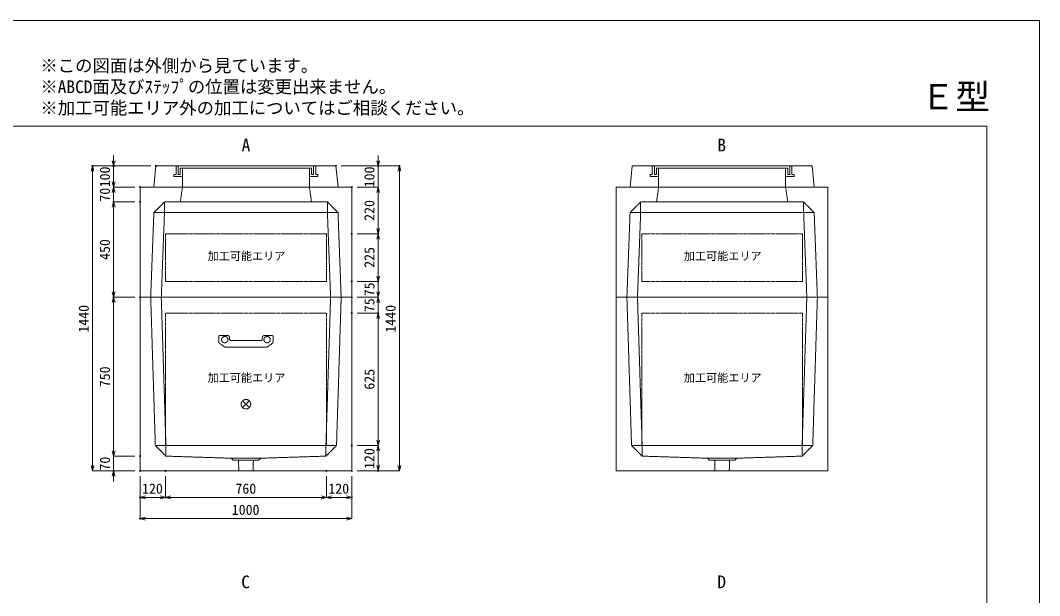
# Model space of a CAD drawing. Units: millimetres, scale not verified. Extents: x -3712 to 3712, y -2625 to 2625.
# Drawn here: x -1103 to 3712, y -91 to 2625 of the extents above; entities that cross this region are included whole.
import ezdxf
from ezdxf.enums import TextEntityAlignment as Align

# ---------------------------------------------------------------- set-up
doc = ezdxf.new("R2010")
doc.units = ezdxf.units.MM
doc.header["$LTSCALE"] = 10
doc.header["$PDMODE"] = 32
doc.header["$PDSIZE"] = 5
doc.linetypes.add('LONG_DASHED1', pattern=[7, 6, -1])
doc.linetypes.add('LONG_DOUBLE_CHAIN', pattern=[21.8, 18, -1, 0.6, -0.6, 0.6, -1])
for name, color, linetype, lineweight in [('0-0_D-TTL', 7, 'Continuous', 9), ('0-1_Defpoints', 7, 'Continuous', 9), ('0-3_D-TTL-TXT', 7, 'Continuous', 9), ('0-4_D-STR-TXT', 7, 'Continuous', 9), ('0-5_D-STR-DIM', 3, 'Continuous', 9), ('0-6_0', 7, 'Continuous', 9), ('0-7_D-STR', 7, 'LONG_DASHED1', 9), ('0-9_D-STR-STR3', 2, 'LONG_DASHED1', 9), ('0-A_D-STR-STR4', 134, 'LONG_DASHED1', 9), ('0-B_D-STR-STR5', 1, 'LONG_DOUBLE_CHAIN', 9)]:
    doc.layers.add(name, color=color, linetype=linetype, lineweight=lineweight)
doc.styles.add('ＭＳ ゴシック', font='')
doc.styles.get('ＭＳ ゴシック').set_extended_font_data('MS Gothic')

# ---------------------------------------------------------------- blocks, each defined once
blk = doc.blocks.new('A$C4DE05FD1')
at = {"layer": '0-0_D-TTL', "color": 134}
for p, q in [((2000, 38000), (57400, 38000)), ((57400, 38000), (57400, 2000))]:
    blk.add_line(p, q, dxfattribs=at)
at = {"layer": '0-1_Defpoints', "color": 134}
for p, q in [((0, 42000), (59400, 42000)), ((59400, 42000), (59400, 0))]:
    blk.add_line(p, q, dxfattribs=at)
at = {"layer": '0-3_D-TTL-TXT', "style": 'ＭＳ ゴシック'}
for s, p in [('※この図面は外側から見ています。', (21630.46, 39907.83)), ('※ABCD面及びｽﾃｯﾌﾟの位置は変更出来ません。', (21630.46, 39107.83)), ('※加工可能エリア外の加工についてはご相談ください。', (21630.46, 38307.83))]:
    blk.add_text(s, height=481.1, dxfattribs=at).set_placement(p, align=Align.BOTTOM_LEFT)
blk = doc.blocks.new('_Open30')
at = {"layer": '0-6_0'}
blk.add_line((0, 0), (-10, 0), dxfattribs=at)
blk.add_lwpolyline([(-10, 2.679), (0, 0), (-10, -2.679)], dxfattribs=at)
blk = doc.blocks.new('A$C31CA379A')
at = {"layer": '0-4_D-STR-TXT', "style": 'ＭＳ ゴシック'}
for s, p in [('A', (-162.94, -1095.26)), ('B', (17819.31, -1095.26)), ('C', (-175.69, -17595.27)), ('D', (17819.31, -17595.27))]:
    blk.add_text(s, height=481.1, dxfattribs=at).set_placement(p, align=Align.BOTTOM_LEFT)
blk = doc.blocks.new('A$C019679C0')
at = {"layer": '0-7_D-STR', "linetype": 'Continuous'}
for p, q in [((-4350, 0), (-4250, 1000)), ((4250, 1000), (-4250, 1000)), ((4350, 0), (4250, 1000)), ((-4350, 0), (4350, 0))]:
    blk.add_line(p, q, dxfattribs=at)
at = {"layer": '0-7_D-STR'}
for p, q in [((-3000, 0), (-3000, 900)), ((3000, 900), (3000, 0))]:
    blk.add_line(p, q, dxfattribs=at)
at = {"layer": '0-A_D-STR-STR4'}
for points in [[(-3300, 1000), (-3300, 600), (-3400, 600), (-3400, 500), (-3000, 500)], [(-3000, 900), (-3100, 900), (-3100, 600), (-3200, 600), (-3200, 1000)], [(3300, 1000), (3300, 600), (3400, 600), (3400, 500), (3000, 500)], [(3100, 900), (3100, 600), (3200, 600), (3200, 1000)], [(-3000, 900), (3000, 900), (3100, 900)]]:
    blk.add_lwpolyline(points, dxfattribs=at)
blk = doc.blocks.new('A$C69A01C2A')
at = {"layer": '0-7_D-STR', "linetype": 'Continuous'}
for p, q in [((-5000, 0), (-5000, 5200)), ((-5000, 5200), (5000, 5200)), ((5000, 5200), (5000, 0)), ((-5000, 0), (5000, 0))]:
    blk.add_line(p, q, dxfattribs=at)
at = {"layer": '0-7_D-STR'}
for p, q in [((-3000, 5200), (-3100, 4500)), ((3000, 5200), (3100, 4500)), ((-4350, 4000), (-3850, 4500)), ((3850, 4500), (-3850, 4500)), ((-3850, 4000), (-3850, 4500)), ((4350, 4000), (3850, 4500)), ((3850, 4000), (3850, 4500)), ((-4350, 4000), (-4500, 0)), ((4350, 4000), (-4350, 4000)), ((-3850, 4000), (-4000, 0)), ((3850, 4000), (4000, 0)), ((4350, 4000), (4500, 0))]:
    blk.add_line(p, q, dxfattribs=at)
at = {"layer": '0-B_D-STR-STR5'}
for p, q in [((-3800, 3000), (-3800, 750)), ((3800, 3000), (-3800, 3000))]:
    blk.add_line(p, q, dxfattribs=at)
blk.add_lwpolyline([(3800, 3000), (3800, 750), (-3800, 750)], dxfattribs=at)
blk = doc.blocks.new('A$C27844A11')
at = {"layer": '0-9_D-STR-STR3'}
for p, q in [((-1280, 500), (-1280, 226.8)), ((-1230, 550), (-879.2, 550)), ((1230, 550), (879.2, 550)), ((1280, 500), (1280, 226.8)), ((-1257.7, 185.2), (-1030.2, 16.8)), ((974.7, 0), (-974.7, 0)), ((-779.6, 458.7), (-771, 360.6)), ((721.2, 315), (-721.2, 315)), ((779.6, 458.7), (771, 360.6)), ((1257.7, 185.2), (1030.2, 16.8))]:
    blk.add_line(p, q, dxfattribs=at)
for centre in [(-1000, 350), (1000, 350)]:
    blk.add_circle(centre, 150, dxfattribs=at)
for centre, radius, start, end in [((-1230, 500), 50, 90, 180), ((-879.2, 450), 100, 5, 90), ((879.2, 450), 100, 90, 175), ((1230, 500), 50, 0, 90), ((-1230, 226.8), 50, 180, 236.30993), ((-974.7, 100), 100, 236.30993, 270), ((-721.2, 365), 50, 185, 270), ((721.2, 365), 50, 270, 355), ((974.7, 100), 100, 270, 303.69007), ((1230, 226.8), 50, 303.69007, 0)]:
    blk.add_arc(centre, radius, start, end, dxfattribs=at)
blk = doc.blocks.new('A$C576C08F7')
at = {"layer": '0-7_D-STR', "linetype": 'Continuous'}
for p, q in [((-5000, 0), (5000, 0)), ((-5000, -8200), (-5000, 0)), ((5000, -8200), (5000, 0)), ((-5000, -8200), (5000, -8200))]:
    blk.add_line(p, q, dxfattribs=at)
at = {"layer": '0-7_D-STR'}
for p, q in [((-4500, 0), (-4280, -7000)), ((-4000, 0), (-3780, -7000)), ((4000, 0), (3780, -7000)), ((4500, 0), (4280, -7000)), ((-3780, -7500), (-4280, -7000)), ((4280, -7000), (-4280, -7000)), ((-3780, -7500), (-3780, -7000)), ((3780, -7500), (4280, -7000)), ((3780, -7500), (3780, -7000)), ((-3780, -7500), (-700, -7600)), ((-600, -7690), (-700, -7600)), ((700, -7600), (-700, -7600)), ((600, -7690), (-600, -7690)), ((-336.2, -8200), (-352.5, -7690)), ((336.2, -8200), (352.5, -7690)), ((600, -7690), (700, -7600)), ((3780, -7500), (700, -7600))]:
    blk.add_line(p, q, dxfattribs=at)
at = {"layer": '0-B_D-STR-STR5'}
for p, q in [((3800, -750), (3800, -7000)), ((3800, -7000), (-3800, -7000))]:
    blk.add_line(p, q, dxfattribs=at)
blk.add_lwpolyline([(3800, -750), (-3800, -750), (-3800, -7000)], dxfattribs=at)
blk = doc.blocks.new('A$C1C640AAB')
at = {"layer": '0-B_D-STR-STR5'}
for p, q in [((-159.1, -159.1), (159.1, 159.1)), ((-159.1, 159.1), (159.1, -159.1))]:
    blk.add_line(p, q, dxfattribs=at)
blk.add_circle((0, 0), 225, dxfattribs=at)
blk = doc.blocks.new('A$C317d2296')
at = {"layer": '0-7_D-STR'}
blk.add_blockref('A$C576C08F7', (0, 0), dxfattribs=at)
at = {"layer": '0-B_D-STR-STR5'}
blk.add_blockref('A$C1C640AAB', (0, -5050), dxfattribs=at)

msp = doc.modelspace()

# ---------------------------------------------------------------- linework, layer by layer
at = {"layer": '0-1_Defpoints'}
for p in [(-762.5, 1937.5), (-662.5, 1937.5), (-462.5, 1937.5), (387.5, 1937.5), (587.5, 1937.5), (687.5, 1937.5), (-537.5, 1837.5), (-537.5, 1837.5), (462.5, 1837.5), (-662.5, 1767.5), (-537.5, 1767.5), (462.5, 1617.5), (462.5, 1617.5), (587.5, 1617.5), (462.5, 1392.5), (587.5, 1392.5), (-662.5, 1317.5), (-662.5, 1317.5), (-537.5, 1317.5), (462.5, 1317.5), (462.5, 1242.5), (587.5, 1242.5), (462.5, 617.5), (462.5, 617.5), (-537.5, 567.5), (-662.5, 497.5), (-537.5, 497.5), (-537.5, 497.5), (-537.5, 497.5), (-417.5, 497.5), (342.5, 497.5), (462.5, 497.5), (462.5, 497.5), (462.5, 497.5), (587.5, 497.5), (-537.5, 372.5), (-417.5, 372.5), (462.5, 372.5), (-537.5, 272.5)]:
    msp.add_point(p, dxfattribs=at)
at = {"layer": '0-5_D-STR-DIM'}
for p, q in [((-662.5, 1962.5), (-662.5, 1987.5)), ((587.5, 1962.5), (587.5, 1987.5)), ((-487.5, 1937.5), (-762.5, 1937.5)), ((-487.5, 1937.5), (-662.5, 1937.5)), ((-662.5, 1837.5), (-662.5, 1937.5)), ((412.5, 1937.5), (587.5, 1937.5)), ((412.5, 1937.5), (687.5, 1937.5)), ((587.5, 1837.5), (587.5, 1937.5)), ((-762.5, 522.5), (-762.5, 1912.5)), ((-662.5, 1862.5), (-662.5, 1887.5)), ((687.5, 522.5), (687.5, 1912.5)), ((-562.5, 1837.5), (-662.5, 1837.5)), ((-562.5, 1837.5), (-662.5, 1837.5)), ((-662.5, 1837.5), (-662.5, 1767.5)), ((487.5, 1837.5), (587.5, 1837.5)), ((487.5, 1837.5), (587.5, 1837.5)), ((-662.5, 1812.5), (-662.5, 1787.5)), ((587.5, 1812.5), (587.5, 1642.5)), ((587.5, 1812.5), (587.5, 1787.5)), ((-562.5, 1767.5), (-662.5, 1767.5)), ((-562.5, 1767.5), (-662.5, 1767.5)), ((-662.5, 1742.5), (-662.5, 1342.5)), ((-662.5, 1742.5), (-662.5, 1717.5)), ((487.5, 1617.5), (587.5, 1617.5)), ((487.5, 1617.5), (587.5, 1617.5)), ((587.5, 1592.5), (587.5, 1417.5)), ((587.5, 1417.5), (587.5, 1442.5)), ((487.5, 1392.5), (587.5, 1392.5)), ((487.5, 1392.5), (587.5, 1392.5)), ((587.5, 1317.5), (587.5, 1392.5)), ((587.5, 1342.5), (587.5, 1367.5)), ((-562.5, 1317.5), (-662.5, 1317.5)), ((-562.5, 1317.5), (-662.5, 1317.5)), ((487.5, 1317.5), (587.5, 1317.5)), ((487.5, 1317.5), (587.5, 1317.5)), ((587.5, 1317.5), (587.5, 1242.5)), ((-662.5, 592.5), (-662.5, 1292.5)), ((587.5, 1292.5), (587.5, 1267.5)), ((487.5, 1242.5), (587.5, 1242.5)), ((487.5, 1242.5), (587.5, 1242.5)), ((587.5, 1217.5), (587.5, 1192.5)), ((587.5, 642.5), (587.5, 1217.5)), ((-662.5, 592.5), (-662.5, 617.5)), ((487.5, 617.5), (587.5, 617.5)), ((487.5, 617.5), (587.5, 617.5)), ((587.5, 592.5), (587.5, 522.5)), ((-562.5, 567.5), (-662.5, 567.5)), ((-562.5, 567.5), (-662.5, 567.5)), ((-662.5, 567.5), (-662.5, 497.5)), ((-562.5, 497.5), (-762.5, 497.5)), ((-562.5, 497.5), (-662.5, 497.5)), ((487.5, 497.5), (687.5, 497.5)), ((487.5, 497.5), (587.5, 497.5)), ((-662.5, 472.5), (-662.5, 447.5)), ((-537.5, 472.5), (-537.5, 272.5)), ((-537.5, 472.5), (-537.5, 372.5)), ((-417.5, 472.5), (-417.5, 372.5)), ((-417.5, 472.5), (-417.5, 372.5)), ((342.5, 472.5), (342.5, 372.5)), ((342.5, 472.5), (342.5, 372.5)), ((462.5, 472.5), (462.5, 372.5)), ((462.5, 472.5), (462.5, 272.5)), ((-442.5, 372.5), (-512.5, 372.5)), ((317.5, 372.5), (-392.5, 372.5)), ((367.5, 372.5), (437.5, 372.5)), ((437.5, 272.5), (-512.5, 272.5))]:
    msp.add_line(p, q, dxfattribs=at)

# ---------------------------------------------------------------- block references
at = {"layer": '0-0_D-TTL', "xscale": 0.125, "yscale": 0.125}
msp.add_blockref('A$C4DE05FD1', (-3712.5, -2625), dxfattribs=at)
at = {"layer": '0-4_D-STR-TXT', "xscale": 0.125, "yscale": 0.125}
msp.add_blockref('A$C31CA379A', (-37.5, 2125), dxfattribs=at)
at = {"layer": '0-5_D-STR-DIM', "xscale": 2.5, "yscale": 2.5}
for p, rotation in [((-762.5, 1937.5), 90), ((-662.5, 1937.5), 270), ((587.5, 1937.5), 270), ((687.5, 1937.5), 90), ((-662.5, 1837.5), 270), ((-662.5, 1837.5), 90), ((587.5, 1837.5), 90), ((587.5, 1837.5), 90), ((-662.5, 1767.5), 90), ((-662.5, 1767.5), 90), ((587.5, 1617.5), 270), ((587.5, 1617.5), 90), ((587.5, 1392.5), 270), ((587.5, 1392.5), 270), ((-662.5, 1317.5), 270), ((-662.5, 1317.5), 90), ((587.5, 1317.5), 270), ((587.5, 1317.5), 90), ((587.5, 1242.5), 90), ((587.5, 1242.5), 90), ((587.5, 617.5), 270), ((-662.5, 567.5), 270), ((-662.5, 567.5), 270), ((587.5, 617.5), 90), ((-762.5, 497.5), 270), ((-662.5, 497.5), 90), ((587.5, 497.5), 270), ((687.5, 497.5), 270), ((-537.5, 372.5), 180), ((-417.5, 372.5), 180), ((342.5, 372.5), 180), ((-537.5, 272.5), 180)]:
    msp.add_blockref('_Open30', p, dxfattribs=dict(at, rotation=rotation))
for p in [(-417.5, 372.5), (342.5, 372.5), (462.5, 372.5), (462.5, 272.5)]:
    msp.add_blockref('_Open30', p, dxfattribs=at)
at = {"layer": '0-7_D-STR', "xscale": 0.1, "yscale": 0.1}
for name, p in [('A$C019679C0', (-37.5, 1837.5)), ('A$C019679C0', (2212.5, 1837.5)), ('A$C69A01C2A', (-37.5, 1317.5)), ('A$C69A01C2A', (2212.5, 1317.5)), ('A$C317d2296', (-37.5, 1317.5)), ('A$C576C08F7', (2212.5, 1317.5))]:
    msp.add_blockref(name, p, dxfattribs=at)
at = {"layer": '0-9_D-STR-STR3', "xscale": 0.1, "yscale": 0.1}
msp.add_blockref('A$C27844A11', (-37.5, 1082.5), dxfattribs=at)

# ---------------------------------------------------------------- texts
at = {"layer": '0-3_D-TTL-TXT', "style": 'ＭＳ ゴシック'}
msp.add_text('Ｅ型', height=120.3, dxfattribs=at).set_placement((3149.68, 2168.18), align=Align.BOTTOM_LEFT)
at = {"layer": '0-5_D-STR-DIM', "style": 'ＭＳ ゴシック'}
for s, p in [('100', (-665.75, 1836.85)), ('100', (584.25, 1836.85)), ('70', (-665.75, 1769.25)), ('220', (584.25, 1678.5)), ('450', (-665.75, 1494)), ('225', (584.25, 1456.65)), ('75', (584.25, 1322.4)), ('75', (584.25, 1247.4)), ('1440', (-765.75, 1150.6)), ('1440', (684.25, 1150.6)), ('750', (-665.75, 893)), ('625', (584.25, 881.4)), ('120', (584.25, 506.85)), ('70', (-665.75, 499.25))]:
    msp.add_text(s, height=48.09, rotation=90, dxfattribs=at).set_placement(p, align=Align.BOTTOM_LEFT)
for s, p in [('120', (-528.15, 375.75)), ('760', (-87, 375.75)), ('120', (351.85, 375.75)), ('1000', (-104.4, 275.75))]:
    msp.add_text(s, height=48.09, dxfattribs=at).set_placement(p, align=Align.BOTTOM_LEFT)
at = {"layer": '0-B_D-STR-STR5', "style": 'ＭＳ ゴシック'}
for p in [(-218.56, 1481.36), (2031.44, 1481.36), (-218.56, 906.36), (2031.44, 906.36)]:
    msp.add_text('加工可能エリア', height=38.49, dxfattribs=at).set_placement(p, align=Align.BOTTOM_LEFT)

doc.saveas('drawing.dxf')
